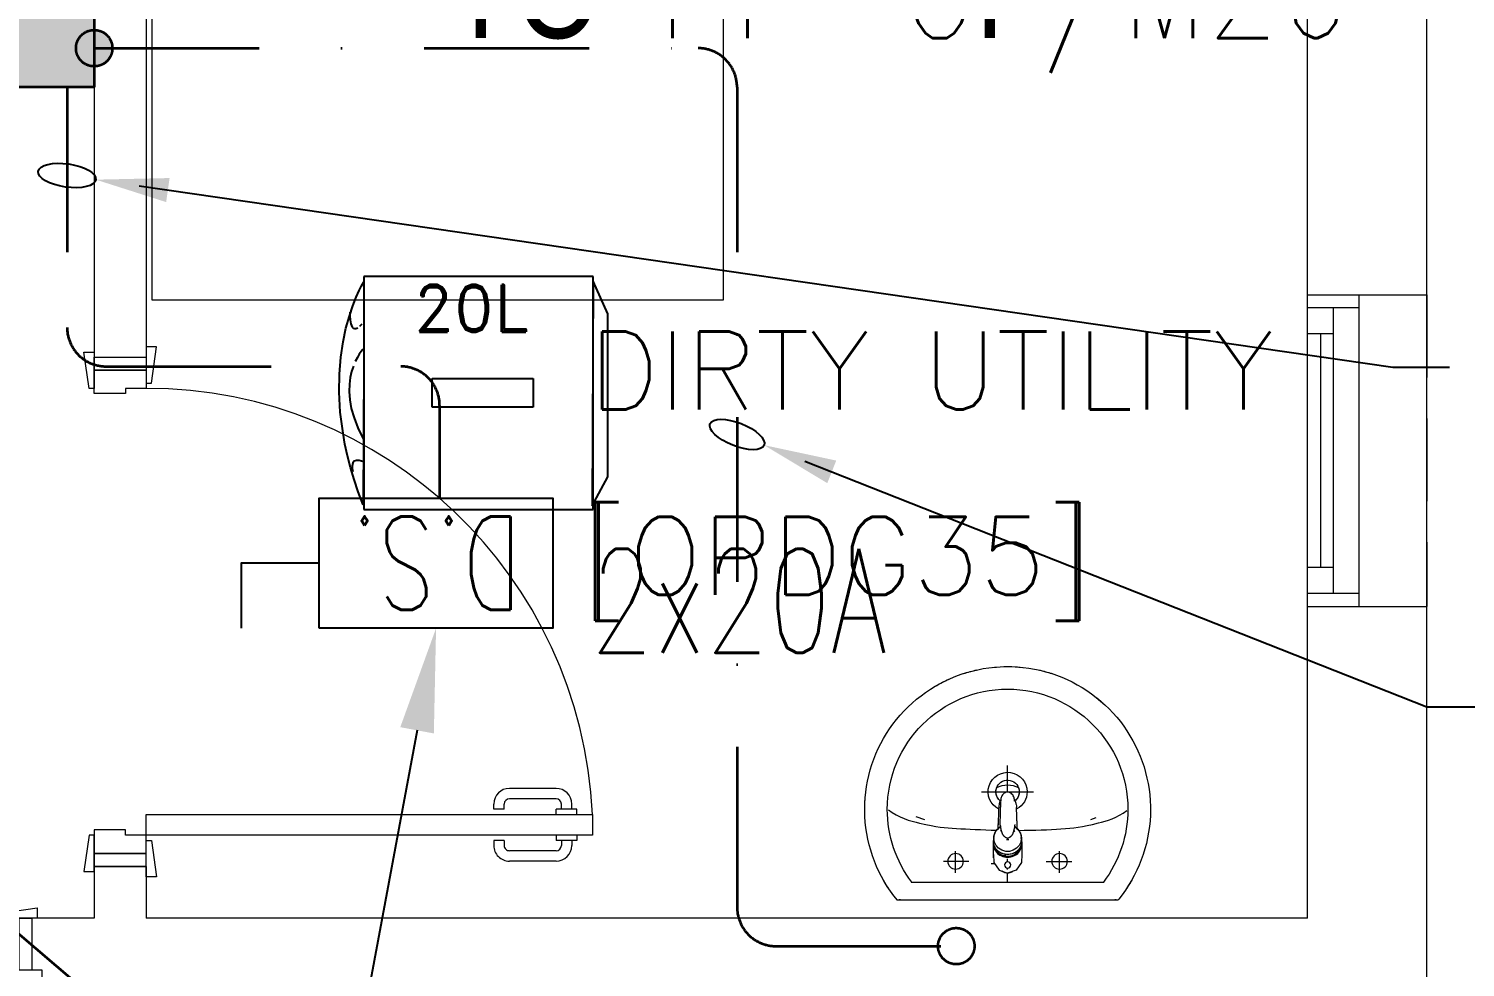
# Model space of a CAD drawing. Header units: inches. Extents: x -12418 to 242017, y -29325 to 19878.
# Drawn here: x 46357 to 49122, y -8842 to -7035 of the extents above; entities that cross this region are included whole.
import ezdxf
from ezdxf import colors
from ezdxf.entities.mleader import LeaderData, LeaderLine
from ezdxf.enums import TextEntityAlignment as Align
from ezdxf.math import Vec2, Vec3

# ---------------------------------------------------------------- set-up
doc = ezdxf.new("R2010")
doc.units = ezdxf.units.IN
doc.header["$LTSCALE"] = 25
doc.header["$MEASUREMENT"] = 0
for name, pattern in [('00-Ground Floor$0$HIDDEN', [9.525, 6.35, -3.175]), ('DASHDOT', [25.4, 12.7, -6.35, 0, -6.35]), ('HIDDEN', [9.525, 6.35, -3.175])]:
    doc.linetypes.add(name, pattern=pattern)
doc.layers.get('0').update_dxf_attribs({"color": 8})
for name, color, linetype, lineweight in [('00-Ground Floor$0$72_EGR_BASE_TEXT', 252, 'Continuous', 5), ('00-Ground Floor$0$Aluminum', 251, 'Continuous', 5), ('00-Ground Floor$0$LOADING', 253, 'Continuous', 5), ('00-Ground Floor$0$P-SANR-FIXT', 6, 'Continuous', 18), ('00-Ground Floor$0$P-SANR-FIXT-1', 6, 'Continuous', 13), ('00-Ground Floor$0$Proj', 251, 'Continuous', 5), ('00-Ground Floor$0$Walls', 251, 'Continuous', 5), ('00-Ground Floor$0$Wooden Joinery', 251, 'Continuous', 5), ('E-LITE-CIRC', 6, 'Continuous', 25), ('E-LITE-CLNG-CNDT', 6, 'DASHDOT', 35), ('E-POWR-CIRC-NUMB', 6, 'Continuous', 25), ('E-POWR-CLNG-CNDT', 6, 'DASHDOT', 35), ('E-POWR-CTRL-NUMB', 6, 'Continuous', 25), ('E-POWR-FLOR-CNDT', 6, 'HIDDEN', 25), ('E-POWR-TEXT', 6, 'Continuous', 25), ('T-CABL-TRAY', 60, 'Continuous', 35)]:
    doc.layers.add(name, color=color, linetype=linetype, lineweight=lineweight)
for name, color, linetype in [('CARTOUCHE', 254, 'Continuous'), ('E-POWR-IDEN', 101, 'Continuous'), ('e-powr-swch @ 100', 191, 'Continuous'), ('PW-ACCESSORIES', 253, 'Continuous')]:
    doc.layers.add(name, color=color, linetype=linetype)
doc.styles.add('00-Ground Floor$0$SIMPLEX', font='SIMPLEX.shx', dxfattribs={"height": 150})
doc.styles.add('DC_Elc_Romans', font='elc_romans.shx', dxfattribs={"width": 0.7})
doc.styles.add('DC_Simplex', font='SIMPLEX.shx', dxfattribs={"width": 0.7})
doc.styles.add('ROMAND', font='romand.shx')

# ---------------------------------------------------------------- blocks, each defined once
blk = doc.blocks.new('00-Ground Floor$0$A$C72370EFE')
at = {"layer": '00-Ground Floor$0$Wooden Joinery'}
for p, q in [((-0.01, -0.04), (-0.02, -0.04)), ((-0.01, -0.03), (-0.01, -0.07)), ((0, -0.03), (-0.01, -0.03)), ((0.04, -0.03), (0.05, -0.03)), ((0.05, -0.03), (0.05, -0.07)), ((0.05, -0.04), (0.06, -0.04)), ((-0.05, -0.07), (-0.05, -0.16)), ((-0.03, -0.07), (-0.03, -0.16)), ((-0.01, -0.06), (-0.02, -0.06)), ((0, -0.07), (-0.01, -0.07)), ((0.04, -0.07), (0.05, -0.07)), ((0.05, -0.06), (0.06, -0.06)), ((0.07, -0.07), (0.07, -0.16)), ((0.09, -0.07), (0.09, -0.16)), ((-0.01, -0.17), (-0.02, -0.17)), ((-0.01, -0.19), (-0.02, -0.19)), ((-0.01, -0.17), (-0.01, -0.19)), ((0.05, -0.17), (0.06, -0.17)), ((0.05, -0.17), (0.05, -0.19)), ((0.05, -0.19), (0.06, -0.19))]:
    blk.add_line(p, q, dxfattribs=at)
for centre, radius, start, end in [((-0.02, -0.07), 0.03, 90, 180), ((0.06, -0.07), 0.03, 0, 90), ((-0.02, -0.07), 0.01, 90, 180), ((0.06, -0.07), 0.01, 0, 90), ((-0.02, -0.16), 0.03, 180, 270), ((-0.02, -0.16), 0.01, 180, 270), ((0.06, -0.16), 0.01, 270, 0), ((0.06, -0.16), 0.03, 270, 0)]:
    blk.add_arc(centre, radius, start, end, dxfattribs=at)
blk = doc.blocks.new('00-Ground Floor$0$A$C5DAD61B4')
at = {"layer": '00-Ground Floor$0$Wooden Joinery'}
for points in [[(80, 959.1), (80, 969.1), (10, 979.1), (10, 959.1)], [(940, 959.1), (940, 969.1), (1010, 979.1), (1010, 959.1)], [(70, 859.1), (70, 849.1), (0, 839.1), (0, 859.1)], [(120, 859.1), (120, 0), (80, 0), (80, 859.1)], [(950, 859.1), (950, 849.1), (1020, 839.1), (1020, 859.1)]]:
    blk.add_lwpolyline(points, close=True, dxfattribs=at)
for points in [[(45, 859.1), (45, 959.1), (20, 959.1), (20, 859.1), (45, 859.1)], [(45, 859.1), (80, 859.1), (80, 899.1), (90, 899.1), (90, 959.1), (45, 959.1), (45, 859.1)], [(975, 859.1), (940, 859.1), (940, 899.1), (930, 899.1), (930, 959.1), (975, 959.1), (975, 859.1)], [(975, 859.1), (975, 959.1), (1000, 959.1), (1000, 859.1), (975, 859.1)]]:
    blk.add_lwpolyline(points, dxfattribs=at)
blk.add_arc((80, 859.1), 860, 272.666, 0, dxfattribs=at)
at = {"layer": '00-Ground Floor$0$Wooden Joinery', "xscale": 999.9999999998854, "yscale": 999.9999999998854, "zscale": 999.9999999998854, "rotation": 180}
blk.add_blockref('00-Ground Floor$0$A$C72370EFE', (120, 0), dxfattribs=at)
blk = doc.blocks.new('00-Ground Floor$0$FP_138-161_A_00_GFL_-0_080_Einreichung_Grundrisse_100')
at = {"layer": '00-Ground Floor$0$P-SANR-FIXT'}
blk.add_line((-0.0044, -0.0019), (-0.0045, -0.0021), dxfattribs=at)
at = {"layer": '00-Ground Floor$0$P-SANR-FIXT', "flags": 128}
blk.add_lwpolyline([(-0.0057, -0.0037), (-0.0058, -0.0039), (-0.006, -0.004)], dxfattribs=at)
blk = doc.blocks.new('00-Ground Floor$0$FP_139-161_A_00_GFL_-0_080_Einreichung_Grundrisse_100')
at = {"layer": '00-Ground Floor$0$P-SANR-FIXT'}
blk.add_line((0.0045, -0.0022), (0.0044, -0.002), dxfattribs=at)
at = {"layer": '00-Ground Floor$0$P-SANR-FIXT', "flags": 128}
blk.add_lwpolyline([(0.006, -0.004), (0.0059, -0.0039), (0.0057, -0.0038)], dxfattribs=at)
blk = doc.blocks.new('00-Ground Floor$0$IS_Ceraplus_B8204_BIM_BG _1_ - B8204AA - CERAPLUS single lever basin mixer with pop-up waste-V137-161_A_00_GFL_-0_080_Einreichung_Grundrisse_100')
at = {"layer": '00-Ground Floor$0$P-SANR-FIXT-1'}
h = blk.add_hatch(dxfattribs=at)
h.set_pattern_fill('FP_26', color=256, style=0, pattern_type=2)
h.set_pattern_definition([(225, (0.009, 0), (0.010607, -0.010607), []), (315, (0.009, 0), (0.010607, 0.010607), [])])
h.paths.add_polyline_path([(0.0056, -0.002), (0.0058, -0.0024), (0.0058, -0.0021)])
h.paths.add_polyline_path([(0.007, -0.0039), (0.0088, -0.0045), (0.0084, -0.0043)])
at = {"layer": '00-Ground Floor$0$LOADING'}
for p, q in [((-0.028, 0), (-0.028, -0.0281)), ((0.028, -0.0281), (0.028, 0)), ((-0.0274, -0.0337), (-0.0271, -0.0392)), ((-0.0262, -0.0282), (-0.0263, -0.0287)), ((-0.0137, -0.0512), (-0.0129, -0.0517)), ((0.0124, -0.052), (0.0133, -0.0515)), ((0.0185, -0.0618), (0.019, -0.0539)), ((0.019, -0.0539), (0.0188, -0.0561)), ((0.0263, -0.0287), (0.0262, -0.0282)), ((0.0262, -0.0293), (0.0263, -0.0287)), ((0.0271, -0.0392), (0.0274, -0.0337)), ((0.014, -0.0647), (0.0133, -0.1077))]:
    blk.add_line(p, q, dxfattribs=at)
at = {"layer": '00-Ground Floor$0$LOADING', "flags": 128}
for points in [[(-0.0272, -0.0069), (-0.0266, 0.009), (-0.0165, 0.0236), (0, 0.0291)], [(0.0272, -0.0069), (0.0266, 0.009), (0.0165, 0.0236), (0, 0.0291)], [(-0.0176, -0.0568), (-0.0224, -0.0513), (-0.0254, -0.0448), (-0.0264, -0.0376), (-0.0253, -0.0305), (-0.0222, -0.024), (-0.0172, -0.0186), (-0.0109, -0.0147), (-0.0037, -0.0127), (0.0037, -0.0127), (0.0109, -0.0147), (0.0172, -0.0186), (0.0222, -0.024), (0.0253, -0.0305), (0.0264, -0.0376), (0.0254, -0.0448), (0.0224, -0.0513), (0.0176, -0.0568)], [(-0.0271, -0.0393), (-0.027, -0.0403), (-0.0269, -0.0414), (-0.0267, -0.0424), (-0.0265, -0.0434), (-0.0262, -0.0444), (-0.0259, -0.0454), (-0.0255, -0.0464), (-0.0252, -0.0474), (-0.0247, -0.0484), (-0.0243, -0.0493), (-0.0238, -0.0502), (-0.0232, -0.0511), (-0.0226, -0.052), (-0.022, -0.0529), (-0.0214, -0.0537), (-0.0207, -0.0545), (-0.0199, -0.0553), (-0.0192, -0.0561), (-0.0184, -0.0568), (-0.0176, -0.0575), (-0.0173, -0.0577)], [(-0.019, -0.0539), (-0.0185, -0.0615), (-0.0185, -0.0618)], [(0.0173, -0.0577), (0.0181, -0.057), (0.0189, -0.0563), (0.0197, -0.0556), (0.0204, -0.0548), (0.0211, -0.054), (0.0218, -0.0532), (0.0224, -0.0523), (0.023, -0.0514), (0.0236, -0.0505), (0.0241, -0.0496), (0.0246, -0.0487), (0.025, -0.0477), (0.0254, -0.0467), (0.0258, -0.0458), (0.0261, -0.0448), (0.0264, -0.0437), (0.0266, -0.0427), (0.0268, -0.0417), (0.027, -0.0407), (0.0271, -0.0396), (0.0271, -0.0393)], [(-0.0181, -0.0728), (-0.0177, -0.083), (-0.0172, -0.0938)], [(-0.0162, -0.0579), (-0.0156, -0.058), (-0.0151, -0.0581), (-0.0146, -0.0583), (-0.0142, -0.0586), (-0.0139, -0.0588), (-0.0138, -0.0591)], [(-0.0138, -0.0591), (-0.0139, -0.0612), (-0.014, -0.0633)], [(0.0138, -0.0591), (0.0139, -0.0588), (0.0142, -0.0586), (0.0146, -0.0583), (0.0151, -0.0581), (0.0156, -0.058), (0.0162, -0.0579)], [(0.014, -0.0633), (0.0139, -0.0612), (0.0138, -0.0591)], [(0.0171, -0.0578), (0.0174, -0.0575), (0.0176, -0.0568)], [(0.0172, -0.0938), (0.0177, -0.083), (0.0181, -0.0728)], [(0.0184, -0.0651), (0.0184, -0.0652), (0.0184, -0.0652), (0.0184, -0.0652), (0.0184, -0.0654), (0.0184, -0.0655)], [(-0.0129, -0.1142), (-0.0124, -0.1161), (-0.0118, -0.1179), (-0.0109, -0.1197), (-0.0098, -0.1214), (-0.0084, -0.123), (-0.0067, -0.1244), (-0.0047, -0.1255), (-0.0025, -0.1263), (0, -0.1266)], [(0, -0.1266), (0.0025, -0.1263), (0.0047, -0.1255), (0.0067, -0.1244), (0.0084, -0.123), (0.0098, -0.1214), (0.0109, -0.1197), (0.0118, -0.1179), (0.0124, -0.1161), (0.0129, -0.1142)]]:
    blk.add_lwpolyline(points, dxfattribs=at)
at = {"layer": '00-Ground Floor$0$LOADING'}
for centre, radius, start, end in [((0, 0.0135), 0.00603, 0, 180), ((0, 0.0135), 0.00603, 180, 0), ((-0.009, 0), 0.005, 300, 315), ((0.009, 0), 0.005, 225, 240)]:
    blk.add_arc(centre, radius, start, end, dxfattribs=at)
for centre, major_axis, start_param, end_param in [((0, -0.0281), (-0.028, 0), 4.712389, 6.47291), ((0, -0.0287), (0.0267, 0), 1.570796, 3.036556), ((0, -0.0287), (0.0263, 0), 2.625648, 2.791756), ((0, -0.0287), (-0.0263, 0), 4.712389, 5.759587), ((0, -0.0281), (0.028, 0), 6.093357, 7.853982), ((0, -0.0287), (0.0267, 0), 0.105099, 1.570796), ((0, -0.0287), (0.0262, 0), 0.523599, 1.570796), ((0, -0.0287), (0.0262, 0), 0.349919, 0.515945), ((0, -0.0321), (0.0275, 0), 3.141823, 3.202701), ((0, -0.0321), (0.0275, 0), 3.239313, 3.439417), ((0, -0.0281), (0.028, 0), 3.371221, 3.483334), ((0, -0.0312), (0.0248, 0), 4.111947, 4.191073), ((0, -0.0281), (0.028, 0), 4.202431, 4.259552), ((0, -0.0287), (0.0263, 0), 4.169225, 4.2325), ((0, -0.0281), (0.028, 0), 5.172057, 5.222265), ((0, -0.0287), (0.0267, 0), 6.059374, 6.108652), ((0, -0.0321), (0.0275, 0), 5.985527, 6.185455), ((0, -0.0281), (0.028, 0), 5.94107, 6.05344), ((0, -0.0321), (0.0275, 0), 6.222066, 6.282955)]:
    blk.add_ellipse(centre, major_axis=major_axis, ratio=0.961262, start_param=start_param, end_param=end_param, dxfattribs=at)
for points, knots in [([(-0.0215, -0.0162), (-0.0216, -0.0163), (-0.0219, -0.0167), (-0.0227, -0.0177), (-0.0238, -0.0192), (-0.0249, -0.0211), (-0.0258, -0.0231), (-0.0266, -0.0253), (-0.0273, -0.0282), (-0.0275, -0.0305), (-0.0275, -0.0321)], [0.7859035, 0.7859035, 0.7859035, 0.7859035, 0.7916667, 0.8055556, 0.8333333, 0.8611111, 0.8888889, 0.9166667, 0.9444444, 1, 1, 1, 1]), ([(0.021, -0.0157), (0.0208, -0.0154), (0.0203, -0.0149), (0.0192, -0.0139), (0.0177, -0.0127), (0.0161, -0.0117), (0.0148, -0.0109), (0.0138, -0.0104), (0.0127, -0.0099), (0.0113, -0.0093), (0.0087, -0.0084), (0.0048, -0.0075), (0, -0.0071), (-0.0048, -0.0075), (-0.0087, -0.0084), (-0.0113, -0.0093), (-0.0127, -0.0099), (-0.0138, -0.0104), (-0.0148, -0.0109), (-0.0161, -0.0117), (-0.0177, -0.0127), (-0.0191, -0.0139), (-0.0202, -0.0149), (-0.0208, -0.0154), (-0.021, -0.0157)], [0.2222222, 0.2222222, 0.2222222, 0.2222222, 0.2361111, 0.25, 0.2777778, 0.3055556, 0.3194444, 0.3333333, 0.3472222, 0.3611111, 0.3888889, 0.4444444, 0.5, 0.5555556, 0.6111111, 0.6388889, 0.6527778, 0.6666667, 0.6805556, 0.6944444, 0.7222222, 0.75, 0.7638889, 0.7777778, 0.7777778, 0.7777778, 0.7777778]), ([(0.0275, -0.0321), (0.0275, -0.0305), (0.0273, -0.0282), (0.0266, -0.0253), (0.0258, -0.0231), (0.0249, -0.0211), (0.0238, -0.0192), (0.0227, -0.0177), (0.0219, -0.0167), (0.0216, -0.0163), (0.0215, -0.0162)], [0, 0, 0, 0, 0.0555556, 0.0833333, 0.1111111, 0.1388889, 0.1666667, 0.1944444, 0.2083333, 0.2142181, 0.2142181, 0.2142181, 0.2142181]), ([(-0.0188, -0.0538), (-0.0188, -0.0547), (-0.0186, -0.0582), (-0.0185, -0.0619), (-0.0184, -0.0646)], [0.6724021, 0.6724021, 0.6724021, 0.6724021, 0.75, 1, 1, 1, 1]), ([(0, -0.0378), (-0.0005, -0.038), (-0.0012, -0.0384), (-0.0021, -0.0389), (-0.0028, -0.0393), (-0.0035, -0.0397), (-0.0042, -0.04), (-0.0049, -0.0405), (-0.0055, -0.0409), (-0.0061, -0.0414), (-0.0067, -0.0419), (-0.0072, -0.0424), (-0.0078, -0.0429), (-0.0083, -0.0435), (-0.0088, -0.0441), (-0.0092, -0.0446), (-0.0096, -0.0452), (-0.01, -0.0459), (-0.0103, -0.0466), (-0.0105, -0.0472), (-0.0107, -0.0477), (-0.0108, -0.0481), (-0.0109, -0.0484), (-0.0111, -0.0489), (-0.0114, -0.0497), (-0.0118, -0.0509), (-0.0122, -0.0521), (-0.0124, -0.053), (-0.0126, -0.0537), (-0.0128, -0.0544), (-0.0129, -0.0552), (-0.0131, -0.0559), (-0.0132, -0.0566), (-0.0134, -0.0572), (-0.0136, -0.0581), (-0.0137, -0.0587), (-0.0138, -0.0591)], [0, 0, 0, 0, 0.055556, 0.083333, 0.111111, 0.138889, 0.166667, 0.194444, 0.222222, 0.25, 0.277778, 0.305556, 0.333333, 0.361111, 0.388889, 0.416667, 0.444444, 0.472222, 0.5, 0.527778, 0.541667, 0.555556, 0.569444, 0.583333, 0.611111, 0.666667, 0.722222, 0.75, 0.777778, 0.805556, 0.833333, 0.861111, 0.888889, 0.916667, 0.944444, 1, 1, 1, 1]), ([(0, -0.0357), (-0.0006, -0.0357), (-0.0013, -0.0357), (-0.002, -0.0357), (-0.0022, -0.0357)], [0, 0, 0, 0, 0.1, 0.1298359, 0.1298359, 0.1298359, 0.1298359]), ([(0.0022, -0.0357), (0.002, -0.0357), (0.0013, -0.0357), (0.0006, -0.0357), (0, -0.0357)], [0.8701578, 0.8701578, 0.8701578, 0.8701578, 0.9, 1, 1, 1, 1]), ([(0.0138, -0.0591), (0.0137, -0.0587), (0.0136, -0.0581), (0.0134, -0.0572), (0.0132, -0.0566), (0.0131, -0.0559), (0.0129, -0.0552), (0.0128, -0.0544), (0.0126, -0.0537), (0.0124, -0.053), (0.0122, -0.0521), (0.0118, -0.0509), (0.0114, -0.0497), (0.0111, -0.0489), (0.0109, -0.0484), (0.0108, -0.0481), (0.0107, -0.0477), (0.0105, -0.0472), (0.0103, -0.0466), (0.01, -0.0459), (0.0096, -0.0452), (0.0092, -0.0446), (0.0088, -0.0441), (0.0083, -0.0435), (0.0078, -0.0429), (0.0072, -0.0424), (0.0067, -0.0419), (0.0061, -0.0414), (0.0055, -0.0409), (0.0049, -0.0405), (0.0042, -0.04), (0.0035, -0.0397), (0.0028, -0.0393), (0.0021, -0.0389), (0.0012, -0.0384), (0.0005, -0.038), (0, -0.0378)], [0, 0, 0, 0, 0.055556, 0.083333, 0.111111, 0.138889, 0.166667, 0.194444, 0.222222, 0.25, 0.277778, 0.333333, 0.388889, 0.416667, 0.430556, 0.444444, 0.458333, 0.472222, 0.5, 0.527778, 0.555556, 0.583333, 0.611111, 0.638889, 0.666667, 0.694444, 0.722222, 0.75, 0.777778, 0.805556, 0.833333, 0.861111, 0.888889, 0.916667, 0.944444, 1, 1, 1, 1]), ([(0.0184, -0.0646), (0.0185, -0.0619), (0.0186, -0.0582), (0.0188, -0.0547), (0.0188, -0.0538)], [0, 0, 0, 0, 0.25, 0.3275586, 0.3275586, 0.3275586, 0.3275586]), ([(-0.0162, -0.0579), (-0.0162, -0.0578), (-0.0163, -0.0578), (-0.0165, -0.0577), (-0.0166, -0.0575), (-0.0167, -0.0574), (-0.0169, -0.0573), (-0.017, -0.0572), (-0.0172, -0.0571), (-0.0173, -0.057), (-0.0175, -0.0569), (-0.0176, -0.0568)], [0, 0, 0, 0, 0.1, 0.2, 0.3, 0.4, 0.5, 0.6, 0.7, 0.8, 1, 1, 1, 1]), ([(-0.0148, -0.0587), (-0.015, -0.0586), (-0.0159, -0.0583), (-0.0167, -0.058), (-0.0172, -0.0578)], [0.8, 0.8, 0.8, 0.8, 0.85, 1, 1, 1, 1]), ([(0.0141, -0.0613), (0.0141, -0.0611), (0.0143, -0.0608), (0.0145, -0.0604), (0.0148, -0.06), (0.0151, -0.0596), (0.0153, -0.0594), (0.0155, -0.0592), (0.0156, -0.059), (0.0158, -0.0588), (0.016, -0.0587), (0.0163, -0.0585), (0.0165, -0.0583), (0.0166, -0.0582)], [0.3333333, 0.3333333, 0.3333333, 0.3333333, 0.4166667, 0.5, 0.5833333, 0.6666667, 0.7083333, 0.75, 0.7916667, 0.8333333, 0.875, 0.9166667, 1, 1, 1, 1]), ([(0.0176, -0.0568), (0.0175, -0.0569), (0.0173, -0.057), (0.0172, -0.0571), (0.017, -0.0572), (0.0169, -0.0573), (0.0167, -0.0574), (0.0166, -0.0575), (0.0165, -0.0577), (0.0163, -0.0578), (0.0162, -0.0578), (0.0162, -0.0579)], [0, 0, 0, 0, 0.2, 0.3, 0.4, 0.5, 0.6, 0.7, 0.8, 0.9, 1, 1, 1, 1]), ([(-0.0131, -0.1116), (-0.0132, -0.1115), (-0.0135, -0.1109), (-0.0141, -0.1099), (-0.0147, -0.1086), (-0.0153, -0.1072), (-0.0159, -0.1053), (-0.0167, -0.1021), (-0.0171, -0.0992), (-0.0171, -0.0973)], [0.4856715, 0.4856715, 0.4856715, 0.4856715, 0.5, 0.55, 0.6, 0.65, 0.7, 0.8, 1, 1, 1, 1]), ([(-0.0132, -0.1091), (-0.0132, -0.1096), (-0.0132, -0.1103), (-0.0132, -0.1111), (-0.0132, -0.1115), (-0.0132, -0.1118), (-0.0131, -0.1122), (-0.0131, -0.1125), (-0.0131, -0.1128), (-0.0131, -0.1131), (-0.013, -0.1134), (-0.013, -0.1138), (-0.0129, -0.1141), (-0.0129, -0.1142)], [0.2, 0.2, 0.2, 0.2, 0.4, 0.5, 0.55, 0.6, 0.65, 0.7, 0.75, 0.8, 0.85, 0.9, 1, 1, 1, 1]), ([(0.0129, -0.1142), (0.0129, -0.1141), (0.013, -0.1138), (0.013, -0.1134), (0.0131, -0.1131), (0.0131, -0.1128), (0.0131, -0.1125), (0.0131, -0.1122), (0.0132, -0.1118), (0.0132, -0.1115), (0.0132, -0.1111), (0.0132, -0.1103), (0.0132, -0.1096), (0.0132, -0.1091)], [0, 0, 0, 0, 0.1, 0.15, 0.2, 0.25, 0.3, 0.35, 0.4, 0.45, 0.5, 0.6, 0.8, 0.8, 0.8, 0.8]), ([(0.0131, -0.1116), (0.0133, -0.1113), (0.0137, -0.1106), (0.0142, -0.1096), (0.0147, -0.1084), (0.0153, -0.1072), (0.0159, -0.1053), (0.0167, -0.1021), (0.0171, -0.0992), (0.0171, -0.0973)], [-0.5143371, -0.5143371, -0.5143371, -0.5143371, -0.475, -0.4375, -0.4, -0.35, -0.3, -0.2, 0, 0, 0, 0])]:
    blk.add_open_spline(points, degree=3, knots=knots, dxfattribs=at)
for points in [[(-0.0184, -0.0646), (-0.0183, -0.0659), (-0.0182, -0.0684), (-0.0181, -0.0709), (-0.0181, -0.0721)], [(-0.0172, -0.0578), (-0.0171, -0.0578), (-0.0169, -0.058), (-0.0167, -0.0581), (-0.0166, -0.0582)], [(-0.0162, -0.0579), (-0.0162, -0.0579), (-0.0164, -0.0581), (-0.0165, -0.0582), (-0.0166, -0.0583), (-0.0166, -0.0582), (-0.0166, -0.0582)], [(-0.0166, -0.0582), (-0.0163, -0.0585), (-0.0156, -0.059), (-0.0148, -0.0599), (-0.0142, -0.0609), (-0.0139, -0.0617), (-0.0138, -0.0621)], [(-0.014, -0.0633), (-0.014, -0.0633), (-0.014, -0.0633), (-0.014, -0.0633)], [(-0.014, -0.0646), (-0.014, -0.0644), (-0.014, -0.064), (-0.014, -0.0635), (-0.014, -0.0633)], [(0.014, -0.0633), (0.014, -0.0633), (0.014, -0.0633), (0.014, -0.0633)], [(0.014, -0.0633), (0.014, -0.0635), (0.014, -0.064), (0.014, -0.0644), (0.014, -0.0647)], [(0.0172, -0.0578), (0.0168, -0.0579), (0.0158, -0.0583), (0.0147, -0.0587), (0.0141, -0.059)], [(0.0166, -0.0582), (0.0166, -0.0582), (0.0166, -0.0583), (0.0165, -0.0582), (0.0164, -0.0581), (0.0162, -0.0579), (0.0162, -0.0579)], [(0.0166, -0.0582), (0.0167, -0.0582), (0.0168, -0.0581), (0.0169, -0.058), (0.0169, -0.058)], [(0.0169, -0.058), (0.017, -0.0579), (0.0171, -0.0579), (0.0171, -0.0578)], [(0.0181, -0.0721), (0.0181, -0.0709), (0.0182, -0.0684), (0.0183, -0.0659), (0.0184, -0.0646)], [(-0.0172, -0.0938), (-0.0172, -0.0944), (-0.0172, -0.0956), (-0.0171, -0.0967), (-0.0171, -0.0973)], [(0.0171, -0.0973), (0.0171, -0.0967), (0.0172, -0.0956), (0.0172, -0.0944), (0.0172, -0.0938)]]:
    blk.add_open_spline(points, degree=3, dxfattribs=at)
for name in ['00-Ground Floor$0$FP_138-161_A_00_GFL_-0_080_Einreichung_Grundrisse_100', '00-Ground Floor$0$FP_139-161_A_00_GFL_-0_080_Einreichung_Grundrisse_100']:
    blk.add_blockref(name, (0, 0), dxfattribs=at)
blk = doc.blocks.new('00-Ground Floor$0$_100_WB_KER_REN_55x45x18 - _100_WB_KER_REN_55x45x18-V63-161_A_00_GFL_-0_080_Einreichung_Grundrisse_100')
at = {"layer": '00-Ground Floor$0$LOADING'}
for p, q in [((-0.2075, 0.225), (-0.2075, 0.2227)), ((0.2074, 0.225), (-0.2074, 0.225)), ((0.2075, 0.2227), (0.2075, 0.225)), ((-0.1855, 0.1899), (0.1855, 0.1899)), ((-0.1, 0.172), (-0.1, 0.1303)), ((0, 0.1899), (0, 0.1724)), ((0.1, 0.172), (0.1, 0.1303)), ((-0.0744, 0.15), (-0.1234, 0.15)), ((-0.0259, 0.155), (-0.0315, 0.155)), ((0, 0.1656), (0, 0.1628)), ((0, 0.1509), (0, 0.1454)), ((0, 0.1422), (0, 0.1399)), ((0.026, 0.155), (0.0248, 0.155)), ((0.0744, 0.15), (0.1234, 0.15)), ((-0.1763, 0.0637), (-0.1598, 0.0692)), ((0.1605, 0.0691), (0.1707, 0.0656)), ((-0.05, 0.0161), (0.05, 0.0161)), ((0, 0.0168), (0, -0.0348))]:
    blk.add_line(p, q, dxfattribs=at)
at = {"layer": '00-Ground Floor$0$LOADING', "flags": 128}
for points in [[(-0.2121, 0.225), (-0.219, 0.2164), (-0.2254, 0.2075), (-0.2316, 0.1983), (-0.2373, 0.189), (-0.2427, 0.1794), (-0.2476, 0.1696), (-0.2522, 0.1596), (-0.2564, 0.1494), (-0.2602, 0.1391), (-0.2635, 0.1286), (-0.2665, 0.118), (-0.269, 0.1073), (-0.271, 0.0965), (-0.2727, 0.0856), (-0.2739, 0.0747), (-0.2747, 0.0637), (-0.275, 0.0527), (-0.275, 0.05)], [(0.275, 0.05), (0.2748, 0.061), (0.2741, 0.072), (0.273, 0.0829), (0.2715, 0.0938), (0.2695, 0.1046), (0.2671, 0.1154), (0.2643, 0.126), (0.261, 0.1365), (0.2574, 0.1469), (0.2533, 0.1571), (0.2488, 0.1671), (0.2439, 0.177), (0.2387, 0.1866), (0.233, 0.1961), (0.227, 0.2053), (0.2206, 0.2142), (0.2138, 0.2229), (0.2121, 0.225)], [(-0.275, 0.05), (-0.2748, 0.039), (-0.2741, 0.028), (-0.273, 0.0171), (-0.2715, 0.0062), (-0.2695, -0.0046), (-0.2671, -0.0154), (-0.2643, -0.026), (-0.261, -0.0365), (-0.2574, -0.0469), (-0.2533, -0.0571), (-0.2488, -0.0671), (-0.2439, -0.077), (-0.2387, -0.0866), (-0.233, -0.0961), (-0.227, -0.1053), (-0.2206, -0.1142), (-0.2138, -0.1229), (-0.2067, -0.1313), (-0.1993, -0.1395), (-0.1916, -0.1473), (-0.1836, -0.1548), (-0.1752, -0.162), (-0.1666, -0.1688), (-0.1577, -0.1753), (-0.1486, -0.1814), (-0.1392, -0.1872), (-0.1296, -0.1925), (-0.1198, -0.1975), (-0.1098, -0.2021), (-0.0996, -0.2063), (-0.0893, -0.2101), (-0.0788, -0.2135), (-0.0682, -0.2164), (-0.0575, -0.2189), (-0.0467, -0.221), (-0.0359, -0.2227), (-0.0249, -0.2239), (-0.014, -0.2246), (-0.003, -0.225), (0.008, -0.2249), (0.019, -0.2243), (0.03, -0.2234), (0.0409, -0.2219), (0.0517, -0.2201), (0.0625, -0.2178), (0.0731, -0.2151), (0.0837, -0.212), (0.0941, -0.2084), (0.1043, -0.2044), (0.1144, -0.2001), (0.1243, -0.1953), (0.1341, -0.1901), (0.1436, -0.1846), (0.1528, -0.1786), (0.1618, -0.1723), (0.1706, -0.1657), (0.1791, -0.1587), (0.1873, -0.1514), (0.1952, -0.1437), (0.2028, -0.1358), (0.21, -0.1275), (0.217, -0.119), (0.2236, -0.1101), (0.2298, -0.1011), (0.2356, -0.0918), (0.2411, -0.0822), (0.2462, -0.0725), (0.2509, -0.0625), (0.2552, -0.0524), (0.2591, -0.0421), (0.2626, -0.0317), (0.2656, -0.0211), (0.2683, -0.0104), (0.2705, 0.0003), (0.2722, 0.0112), (0.2736, 0.0221), (0.2745, 0.0331), (0.2749, 0.0441), (0.275, 0.05)]]:
    blk.add_lwpolyline(points, dxfattribs=at)
at = {"layer": '00-Ground Floor$0$LOADING'}
for centre in [(-0.1, 0.15), (0.1, 0.15)]:
    blk.add_circle(centre, 0.015, dxfattribs=at)
for centre, radius, start, end in [((0, 0.05), 0.275, 140.4788, 141.2381), ((0, 0.05), 0.275, 38.7619, 39.5212), ((0, 0.05), 0.275, 145.9324, 150.3591), ((0, 0.05), 0.275, 29.6409, 34.0676), ((0, 0.05), 0.2315, 142.8209, 180), ((0, 0.155), 0.0175, 54.0899, 125.9101), ((0, 0.155), 0.0175, 68.869, 83.8798), ((0, 0.05), 0.2315, 0, 37.1791), ((0, 0.155), 0.0175, 251.9463, 258.2346), ((0, 0.05), 0.275, 180, 183.6225), ((0, 0.05), 0.2315, 180, 0), ((0, 0.0161), 0.0375, 117.1305, 0), ((0, 0.0161), 0.0225, 129.5025, 0), ((0, 0.0161), 0.0225, 138.0808, 143.3939), ((0, 0.0161), 0.0225, 0, 51.4286), ((0, 0.0161), 0.0225, 36.616, 41.9265), ((0, 0.0161), 0.0375, 0, 61.4146), ((0, 0.0161), 0.0225, 180, 193.3417), ((0, 0.0161), 0.0225, 197.0466, 201.508), ((0, 0.0161), 0.0225, 156.725, 162.0134), ((0, 0.05), 0.047, 243.4433, 296.5567), ((0, 0.0161), 0.0225, 17.9887, 23.276), ((0, 0.0161), 0.0225, 338.492, 342.9534), ((0, 0.0161), 0.0225, 346.6583, 0), ((0, 0.05), 0.275, 307.6689, 312), ((0, 0.05), 0.275, 240, 245.6589), ((0, 0.05), 0.275, 252, 257.5535), ((0, 0.05), 0.275, 282.9241, 288), ((0, 0.05), 0.275, 264, 276)]:
    blk.add_arc(centre, radius, start, end, dxfattribs=at)
for points, knots in [([(-0.2074, 0.225), (-0.2078, 0.225), (-0.2086, 0.225), (-0.2095, 0.225), (-0.2102, 0.225), (-0.2106, 0.225), (-0.2109, 0.225), (-0.2111, 0.225), (-0.2114, 0.225), (-0.2116, 0.225), (-0.2118, 0.225), (-0.2119, 0.225), (-0.2119, 0.225)], [-1, -1, -1, -1, -0.8333333, -0.6666667, -0.5833333, -0.5, -0.4583333, -0.4166667, -0.3333333, -0.2916667, -0.25, -0.1666667, -0.1666667, -0.1666667, -0.1666667]), ([(0.2119, 0.225), (0.2119, 0.225), (0.2118, 0.225), (0.2116, 0.225), (0.2114, 0.225), (0.2111, 0.225), (0.2109, 0.225), (0.2106, 0.225), (0.2102, 0.225), (0.2095, 0.225), (0.2086, 0.225), (0.2078, 0.225), (0.2074, 0.225)], [-0.8333333, -0.8333333, -0.8333333, -0.8333333, -0.75, -0.7083333, -0.6666667, -0.5833333, -0.5416667, -0.5, -0.4166667, -0.3333333, -0.1666667, 0, 0, 0, 0]), ([(-0.0037, 0.1721), (-0.0046, 0.1719), (-0.0064, 0.1714), (-0.0081, 0.1705), (-0.009, 0.17)], [0.5653198, 0.5653198, 0.5653198, 0.5653198, 0.6111111, 0.6666667, 0.6666667, 0.6666667, 0.6666667]), ([(0.009, 0.17), (0.0086, 0.1703), (0.0077, 0.1708), (0.0059, 0.1715), (0.0046, 0.1719), (0.0037, 0.1721)], [0.3333333, 0.3333333, 0.3333333, 0.3333333, 0.3611111, 0.3888889, 0.4346482, 0.4346482, 0.4346482, 0.4346482]), ([(-0.2294, 0.0509), (-0.2103, 0.066), (-0.1431, 0.0839), (-0.1084, 0.0863), (-0.0496, 0.0893), (-0.0206, 0.0899)], [0.0392191, 0.0392191, 0.0392191, 0.0392191, 0.1715289, 0.4228457, 0.6475389, 0.6475389, 0.6475389, 0.6475389]), ([(0.0209, 0.0903), (0.0512, 0.0901), (0.1113, 0.0879), (0.1514, 0.0828), (0.2115, 0.0665), (0.2292, 0.052)], [0.7533082, 0.7533082, 0.7533082, 0.7533082, 0.9865548, 1.235629, 1.3638988, 1.3638988, 1.3638988, 1.3638988]), ([(-0.0141, 0.0337), (-0.0162, 0.0319), (-0.0207, 0.0267), (-0.0225, 0.02), (-0.0225, 0.0161)], [0.7144203, 0.7144203, 0.7144203, 0.7144203, 0.8333333, 1, 1, 1, 1]), ([(0.0225, 0.0161), (0.0225, 0.0187), (0.0216, 0.0239), (0.0182, 0.0298), (0.0152, 0.0327), (0.0141, 0.0337)], [0, 0, 0, 0, 0.1111111, 0.2222222, 0.285568, 0.285568, 0.285568, 0.285568])]:
    blk.add_open_spline(points, degree=3, knots=knots, dxfattribs=at)
for points in [[(-0.2075, 0.2227), (-0.2075, 0.2231), (-0.2075, 0.2235), (-0.2075, 0.2239)], [(0.2075, 0.2239), (0.2075, 0.2235), (0.2075, 0.2231), (0.2075, 0.2227)], [(-0.1852, 0.1899), (-0.1853, 0.1899), (-0.1854, 0.1899), (-0.1855, 0.1899)], [(-0.0009, 0.1725), (-0.0013, 0.1725), (-0.0018, 0.1724), (-0.0022, 0.1724)], [(0.0022, 0.1724), (0.0018, 0.1724), (0.0013, 0.1725), (0.0009, 0.1725)], [(0.1855, 0.1899), (0.1854, 0.1899), (0.1853, 0.1899), (0.1852, 0.1899)], [(-0.0225, 0.0161), (-0.0225, 0.0147), (-0.0222, 0.012), (-0.0215, 0.0093), (-0.021, 0.008)], [(0.021, 0.008), (0.0215, 0.0093), (0.0222, 0.012), (0.0225, 0.0147), (0.0225, 0.0161)]]:
    blk.add_open_spline(points, degree=3, dxfattribs=at)
at = {"layer": '00-Ground Floor$0$LOADING', "xscale": -1, "rotation": 5.088887490341627e-12}
blk.add_blockref('00-Ground Floor$0$IS_Ceraplus_B8204_BIM_BG _1_ - B8204AA - CERAPLUS single lever basin mixer with pop-up waste-V137-161_A_00_GFL_-0_080_Einreichung_Grundrisse_100', (0, 0.1434), dxfattribs=at)
blk = doc.blocks.new('00-Ground Floor')
at = {"layer": '00-Ground Floor$0$Aluminum'}
for p, q in [((48817.9, -8147.4, 0), (48817.9, -7547.4, 0)), ((48917.9, -8147.4, 0), (48917.9, -7547.4, 0)), ((48917.9, -7572.4, 0), (48817.9, -7572.4, 0)), ((48867.9, -8122.4, 0), (48867.9, -7572.4, 0)), ((48867.9, -7622.4, 0), (48817.9, -7622.4, 0)), ((48842.9, -7622.4, 0), (48842.9, -8072.4, 0)), ((48867.9, -8072.4, 0), (48817.9, -8072.4, 0)), ((48917.9, -8122.4, 0), (48817.9, -8122.4, 0))]:
    blk.add_line(p, q, dxfattribs=at)
at = {"layer": '00-Ground Floor$0$LOADING', "elevation": 0}
blk.add_lwpolyline([(46593.8, -6956.7), (46593.8, -7556.7), (47693.8, -7556.7), (47693.8, -6956.7)], close=True, dxfattribs=at)
at = {"layer": '00-Ground Floor$0$Proj', "linetype": '00-Ground Floor$0$HIDDEN'}
blk.add_line((49047.9, -7547.4, 0), (49047.9, -8147.4, 0), dxfattribs=at)
at = {"layer": '00-Ground Floor$0$Walls'}
for p, q in [((49047.9, -10097.4, 0), (49047.9, -5897.4, 0)), ((46482.9, -6947.4, 0), (46482.9, -7667.4, 0)), ((46582.9, -6947.4, 0), (46582.9, -7667.4, 0)), ((48817.9, -8747.4, 0), (48817.9, -6947.4, 0)), ((48817.9, -7547.4, 0), (49047.9, -7547.4, 0)), ((46482.9, -7667.4, 0), (46582.9, -7667.4, 0)), ((48817.9, -8147.4, 0), (49047.9, -8147.4, 0)), ((46582.9, -8647.4, 0), (46482.9, -8647.4, 0)), ((46482.9, -8647.4, 0), (46482.9, -8747.4, 0)), ((46582.9, -8647.4, 0), (46582.9, -8747.4, 0)), ((46482.9, -8747.4, 0), (46362.9, -8747.4, 0)), ((46362.9, -8747.4, 0), (46362.9, -8847.4, 0)), ((48817.9, -8747.4, 0), (46582.9, -8747.4, 0))]:
    blk.add_line(p, q, dxfattribs=at)
at = {"layer": '00-Ground Floor$0$LOADING', "xscale": -1000, "yscale": 1000, "zscale": 1000, "rotation": 180}
blk.add_blockref('00-Ground Floor$0$_100_WB_KER_REN_55x45x18 - _100_WB_KER_REN_55x45x18-V63-161_A_00_GFL_-0_080_Einreichung_Grundrisse_100', (48240.9, -8487.8), dxfattribs=at)
at = {"layer": '00-Ground Floor$0$Wooden Joinery', "rotation": 89.99999999999999}
blk.add_blockref('00-Ground Floor$0$A$C5DAD61B4', (47442, -8667.4, 0), dxfattribs=at)
at = {"layer": '00-Ground Floor$0$Wooden Joinery'}
blk.add_blockref('00-Ground Floor$0$A$C5DAD61B4', (45362.9, -9706.5, 0), dxfattribs=at)
at = {"layer": '00-Ground Floor$0$72_EGR_BASE_TEXT', "char_height": 150, "attachment_point": 2, "style": '00-Ground Floor$0$SIMPLEX'}
for s, insert in [('DIRTY UTILITY', (48094, -7618)), ('[OPDG35]', (47912.9, -7974.6, 0))]:
    blk.add_mtext(s, dxfattribs=dict(at, insert=insert))
blk = doc.blocks.new('ARR0W')
at = {"color": 45}
blk.add_ellipse((0, 0), major_axis=(0.4, 0), ratio=0.4, dxfattribs=at)
at = {"color": 45, "ltscale": 0.5}
blk.add_solid([(-1.4, 0.167), (-0.4, 0), (-1.4, -0.167)], dxfattribs=at)
blk = doc.blocks.new('*U46')
at = {"lineweight": 0}
h = blk.add_hatch(dxfattribs=at)
h.set_pattern_fill('HEX', color=253, scale=8, angle=90, style=0)
h.set_pattern_definition([(90, (5e-10, 4813.436), (-43.99409, 2e-12), [25.4, -50.8]), (210, (5e-10, 4813.436), (21.99705, -38.1), [25.4, -50.8]), (150, (5e-10, 4838.836), (-21.99705, -38.1), [25.4, -50.8])])
h.paths.add_polyline_path([(0, -8633.4), (150, -8633.4), (150, 0), (0, 0)])
at = {"color": 0}
for p, q in [((0, 0), (150, 0)), ((150, 0), (150, -8633.4))]:
    blk.add_line(p, q, dxfattribs=at)
blk = doc.blocks.new('A$C767e6835')
at = {"layer": 'T-CABL-TRAY', "linetype": 'Continuous', "rotation": 270}
blk.add_blockref('*U46', (26383.4, -4150), dxfattribs=at)
blk = doc.blocks.new('EWHTOP VIEW80')
for p, q in [((46586.3, -910709.6), (46589.9, -910703.7)), ((46589.9, -910703.7), (46590.9, -910701.9)), ((47031.9, -910691.6), (46590.9, -910691.6)), ((46590.9, -910691.6), (46590.9, -911140.2)), ((46590.9, -910701.9), (46590.9, -910860.4)), ((47031.9, -910701), (47030.5, -911133.5)), ((47031.9, -911140.2), (47031.9, -910691.6)), ((47060.6, -910763.9), (47031.9, -910701)), ((46569.3, -910748.2), (46576, -910732)), ((46576, -910732), (46581.9, -910719)), ((46581.9, -910719), (46586.3, -910709.6)), ((46563, -910768.4), (46569.3, -910748.2)), ((46556.2, -910791.3), (46563, -910768.4)), ((46563.9, -910760.3), (46563.9, -910762.6)), ((46563.9, -910762.6), (46563.9, -910767.9)), ((46563.9, -910767.9), (46564.3, -910775.6)), ((46564.3, -910775.6), (46565.7, -910783.2)), ((46565.7, -910783.2), (46568.4, -910789.5)), ((46583.2, -910787.7), (46587.7, -910782.8)), ((47060.6, -911077.8), (47060.6, -910763.9)), ((46550.9, -910817.8), (46556.2, -910791.3)), ((46568.4, -910789.5), (46570.2, -910791.3)), ((46570.2, -910791.3), (46572.9, -910792.2)), ((46572.9, -910792.2), (46575.6, -910792.2)), ((46575.6, -910792.2), (46579.2, -910790.8)), ((46546.4, -910847), (46550.9, -910817.8)), ((46581.9, -910841.6), (46578.3, -910847.9)), ((46585.5, -910836.6), (46581.9, -910841.6)), ((46588.2, -910833.1), (46585.5, -910836.6)), ((46590.9, -910830.4), (46588.2, -910833.1)), ((46543.7, -910879.8), (46546.4, -910847)), ((46570.6, -910864.5), (46567, -910874.8)), ((46578.3, -910847.9), (46574.2, -910855.5)), ((46590.9, -910860.4), (46589.5, -911131.3)), ((46543.2, -910914.8), (46543.7, -910879.8)), ((46564.3, -910886.1), (46563, -910899.1)), ((46567, -910874.8), (46564.3, -910886.1)), ((46722, -910943.5), (46722, -910888.3)), ((46722, -910888.3), (46916.4, -910888.3)), ((46916.4, -910888.3), (46916.4, -910943.5)), ((46545.5, -910953), (46543.2, -910914.8)), ((46563, -910899.1), (46562.5, -910913.5)), ((46562.5, -910913.5), (46563.9, -910929.2)), ((46550.9, -910993.8), (46545.5, -910953)), ((46563.9, -910929.2), (46566.6, -910945.8)), ((46566.6, -910945.8), (46572, -910963.7)), ((46916.4, -910943.5), (46722, -910943.5)), ((46572, -910963.7), (46579.2, -910983.1)), ((46554.5, -911014.9), (46550.9, -910993.8)), ((46579.2, -910983.1), (46589.5, -911004.2)), ((46559.4, -911036.9), (46554.5, -911014.9)), ((46565.2, -911059.4), (46559.4, -911036.9)), ((46572, -911082.7), (46565.2, -911059.4)), ((46569.3, -911050.9), (46568.4, -911057.2)), ((46568.4, -911057.2), (46568.4, -911061.6)), ((46568.4, -911061.6), (46569.7, -911067)), ((46572.4, -911047.3), (46569.3, -911050.9)), ((46576.9, -911045.9), (46572.4, -911047.3)), ((46581.9, -911046.4), (46576.9, -911045.9)), ((46586.3, -911047.3), (46581.9, -911046.4)), ((46590.9, -911048.6), (46586.3, -911047.3)), ((46580.1, -911106.6), (46572, -911082.7)), ((47030.5, -911133.5), (47060.6, -911077.8)), ((46589.5, -911131.3), (46580.1, -911106.6)), ((46589.5, -911131.3), (46589.5, -911131.3)), ((46590.9, -911140.2), (47031.9, -911140.2)), ((47030.5, -911133.5), (47030.5, -911133.5))]:
    blk.add_line(p, q)
at = {"layer": 'CARTOUCHE', "insert": (46624.8, -910753.2), "char_height": 90, "attachment_point": 4, "style": 'ROMAND'}
blk.add_mtext(' 20L', dxfattribs=at)
blk = doc.blocks.new('*U28')
blk.add_lwpolyline([(-2.25, -2.5), (-2.25, 0), (2.25, 0), (2.25, -2.5)], close=True)
blk.add_lwpolyline([(-2.25, -1.25), (-3.75, -1.25), (-3.75, -2.5)])
at = {"layer": 'E-POWR-CIRC-NUMB', "style": 'DC_Simplex', "width": 0.7, "flags": 8}
blk.add_attdef('CIRCUIT', (4.233, 3.688), '', height=2, rotation=360, dxfattribs=at)
at = {"layer": 'E-POWR-CTRL-NUMB', "style": 'DC_Simplex', "width": 0.7, "flags": 8}
blk.add_attdef('AMPER', text='', height=2, rotation=360, dxfattribs=at).set_placement((4.233, 1.25), align=Align.MIDDLE_LEFT)
at = {"layer": 'E-POWR-IDEN', "style": 'DC_Simplex', "width": 0.7, "flags": 8}
blk.add_attdef('TYPE', text='', height=1.8, rotation=180, dxfattribs=at).set_placement((0, -1.25), align=Align.MIDDLE_CENTER)

msp = doc.modelspace()

# ---------------------------------------------------------------- hatches: boundary and pattern name
at = {"layer": 'E-POWR-CLNG-CNDT'}
h = msp.add_hatch(color=256, dxfattribs=at)
h.dxf.hatch_style = 1
h.paths.add_polyline_path([(46447.9, -7072.4, 1), (46517.9, -7072.4, 1)])

# ---------------------------------------------------------------- linework, layer by layer
at = {"layer": 'E-POWR-CLNG-CNDT', "elevation": 0}
for points in [[(46482.9, -7072.4), (47645.2, -7072.4, -0.414214), (47720.2, -7147.4), (47720.2, -8726, 0.414214), (47795.2, -8801), (48142.1, -8801)], [(46572.4, -8977.4), (46329.2, -8769.9, -0.219523), (46302.9, -8712.8), (46302.9, -7147.4)], [(46430.7, -7147.4), (46430.7, -7610, 0.414214), (46505.7, -7685), (47072.8, -7685, -0.414214), (47147.8, -7760), (47147.8, -7938.9)]]:
    msp.add_lwpolyline(points, format="xyb", dxfattribs=at)
at = {"layer": 'E-POWR-CLNG-CNDT'}
for centre in [(46482.9, -7072.4, 0), (48142.1, -8801)]:
    msp.add_circle(centre, 35, dxfattribs=at)

# ---------------------------------------------------------------- block references
at = {"layer": 'E-LITE-CLNG-CNDT'}
msp.add_blockref('00-Ground Floor', (0, 0), dxfattribs=at)
at = {"layer": 'E-POWR-FLOR-CNDT'}
msp.add_blockref('A$C767e6835', (20099.5, -2847.4, 0), dxfattribs=at)
at = {"layer": 'e-powr-swch @ 100'}
ref = msp.add_blockref('*U28', (47140.9, -7938.9), dxfattribs=dict(at, xscale=100, yscale=100, zscale=100))
ref.add_attrib('TYPE', 'D.S.', dxfattribs={"layer": 'E-POWR-IDEN', "height": 180, "rotation": 180, "style": 'DC_Simplex', "width": 0.7, "flags": 8}).set_placement((47140.9, -8063.9), align=Align.MIDDLE_CENTER)
ref.add_attrib('AMPER', '2x20A', dxfattribs={"layer": 'E-POWR-CTRL-NUMB', "height": 200, "rotation": 360, "style": 'DC_Simplex', "width": 0.7, "flags": 8}).set_placement((47438.5, -8136.2), align=Align.MIDDLE_LEFT)
at = {"layer": 'PW-ACCESSORIES', "linetype": 'Continuous'}
msp.add_blockref('EWHTOP VIEW80', (411.1, 903180, 14.9), dxfattribs=at)

# ---------------------------------------------------------------- leaders
at = {"layer": 'E-LITE-CIRC'}
ml = msp.add_multileader_mtext('Standard', dxfattribs=at)
ml.set_content('{\\Fdc_el_romans|c0;\\W0.8;TO\\Fromans|c0; \\Fsimplex|c0;PP-G\\Fdc_el_romans|c0;F\\Fsimplex|c0;/M26}', color=256, style='DC_Simplex')
ml.set_leader_properties()
ml.set_arrow_properties(name='ARR0W')
ml.build(insert=Vec2(0, 0))
ml.multileader.update_dxf_attribs({"dogleg_length": 200, "arrow_head_size": 140, "scale": 100})
ctx = ml.context
ctx.base_point, ctx.scale, ctx.char_height, ctx.arrow_head_size, ctx.landing_gap_size, ctx.plane_origin, ctx.plane_x_axis, ctx.plane_y_axis = Vec3(47021.8, -6986.2, 0), 100, 200, 140, 140, Vec3(54413.3, -1108.2, 0), Vec3(1, -0.000001, 0), Vec3(0.000001, 1, 0)
notes = []
notes.append((ctx, [(0, (1, 1, 0), (46913, -6986.2, 0), (1, -0.000001, 0), 108.8, [(0, [(46337, -6834, 0)], 0, [])])]))
ctx.mtext.insert, ctx.mtext.text_direction, ctx.mtext.rotation, ctx.mtext.flow_direction = Vec3(47161.8, -6852.9, 0), Vec3(1, -0.000001, 0), 6.283185, 5
ml = msp.add_multileader_mtext('Standard', dxfattribs=at)
ml.set_content('{\\Fdc_el_romans|c0;\\W0.8;TO\\Fromans|c0; \\Fsimplex|c0;PP-G\\Fdc_el_romans|c0;F\\Fsimplex|c0;/M2}', color=256, style='DC_Simplex')
ml.set_leader_properties()
ml.set_arrow_properties(name='ARR0W')
ml.build(insert=Vec2(0, 0))
ml.multileader.update_dxf_attribs({"dogleg_length": 200, "arrow_head_size": 140, "scale": 100})
ctx = ml.context
ctx.base_point, ctx.scale, ctx.char_height, ctx.arrow_head_size, ctx.landing_gap_size, ctx.plane_origin, ctx.plane_x_axis, ctx.plane_y_axis = Vec3(49091.4, -7686.3, 0), 100, 200, 140, 140, Vec3(60787.6, -15064.1, 0), Vec3(1, 0.000001, 0), Vec3(-0.000001, 1, 0)
notes.append((ctx, [(0, (1, 1, 0), (48982.6, -7686.3, 0), (1, 0.000001, 0), 108.8, [(0, [(46430.7, -7317.5, 0)], 0, [])])]))
ctx.mtext.insert, ctx.mtext.text_direction, ctx.mtext.rotation, ctx.mtext.width, ctx.mtext.flow_direction = Vec3(49231.4, -7553, 0), Vec3(1, 0.000001, 0), 0.000001, 1927.851, 5
ml = msp.add_multileader_mtext('Standard', dxfattribs=at)
ml.set_content('{\\Fdc_el_romans|c0;\\W0.8;TO\\Fromans|c0; \\Fsimplex|c0;UPP-GF/S17}', color=256, style='DC_Simplex')
ml.set_leader_properties()
ml.set_arrow_properties(name='ARR0W')
ml.build(insert=Vec2(0, 0))
ml.multileader.update_dxf_attribs({"dogleg_length": 200, "arrow_head_size": 140, "scale": 100})
ctx = ml.context
ctx.base_point, ctx.scale, ctx.char_height, ctx.arrow_head_size, ctx.landing_gap_size, ctx.plane_origin, ctx.plane_x_axis, ctx.plane_y_axis = Vec3(49156.7, -8340.3, 0), 100, 200, 140, 140, Vec3(61903.4, -12730.6, 0), Vec3(1, 0.000001, 0), Vec3(-0.000001, 1, 0)
notes.append((ctx, [(0, (1, 1, 0), (49047.9, -8340.3, 0), (1, 0.000001, 0), 108.8, [(0, [(47720.2, -7816, 0)], 0, [])])]))
ctx.mtext.insert, ctx.mtext.text_direction, ctx.mtext.rotation, ctx.mtext.flow_direction = Vec3(49296.7, -8206.9, 0), Vec3(1, 0.000001, 0), 0.000001, 5
at = {"layer": 'E-POWR-TEXT'}
ml = msp.add_multileader_mtext('Standard', dxfattribs=at)
ml.set_content('FOR WATER HEATER ', color=256, style='DC_Elc_Romans')
ml.set_leader_properties(color=45)
ml.build(insert=Vec2(0, 0))
ml.multileader.update_dxf_attribs({"dogleg_length": 2, "arrow_head_size": 200, "scale": 100})
ctx = ml.context
ctx.base_point, ctx.scale, ctx.char_height, ctx.arrow_head_size, ctx.landing_gap_size, ctx.plane_origin = Vec3(44225.5, -9895.2), 100, 200, 200, 200, Vec3(41877.8, -9785.7)
ctx.text_align_type = 2
notes.append((ctx, [(1, (1, 1, 0), (46823.5, -9895.2), (-1, 0), 84.7, [(0, [(47140.9, -8188.9)], 0, [])])]))
ctx.mtext.insert, ctx.mtext.alignment, ctx.mtext.flow_direction = Vec3(46538.8, -9795.2), 3, 5
for ctx, leaders in notes:
    for number, flags, end, landing, length, lines in leaders:
        leader = LeaderData()
        leader.index, (leader.has_last_leader_line, leader.has_dogleg_vector, leader.attachment_direction) = number, flags
        leader.last_leader_point, leader.dogleg_vector, leader.dogleg_length = Vec3(end), Vec3(landing), length
        for number, points, colour, breaks in lines:
            line = LeaderLine()
            line.index, line.vertices, line.color, line.breaks = number, Vec3.list(points), colors.encode_raw_color(colour), breaks
            leader.lines.append(line)
        ctx.leaders.append(leader)

doc.saveas('drawing.dxf')
